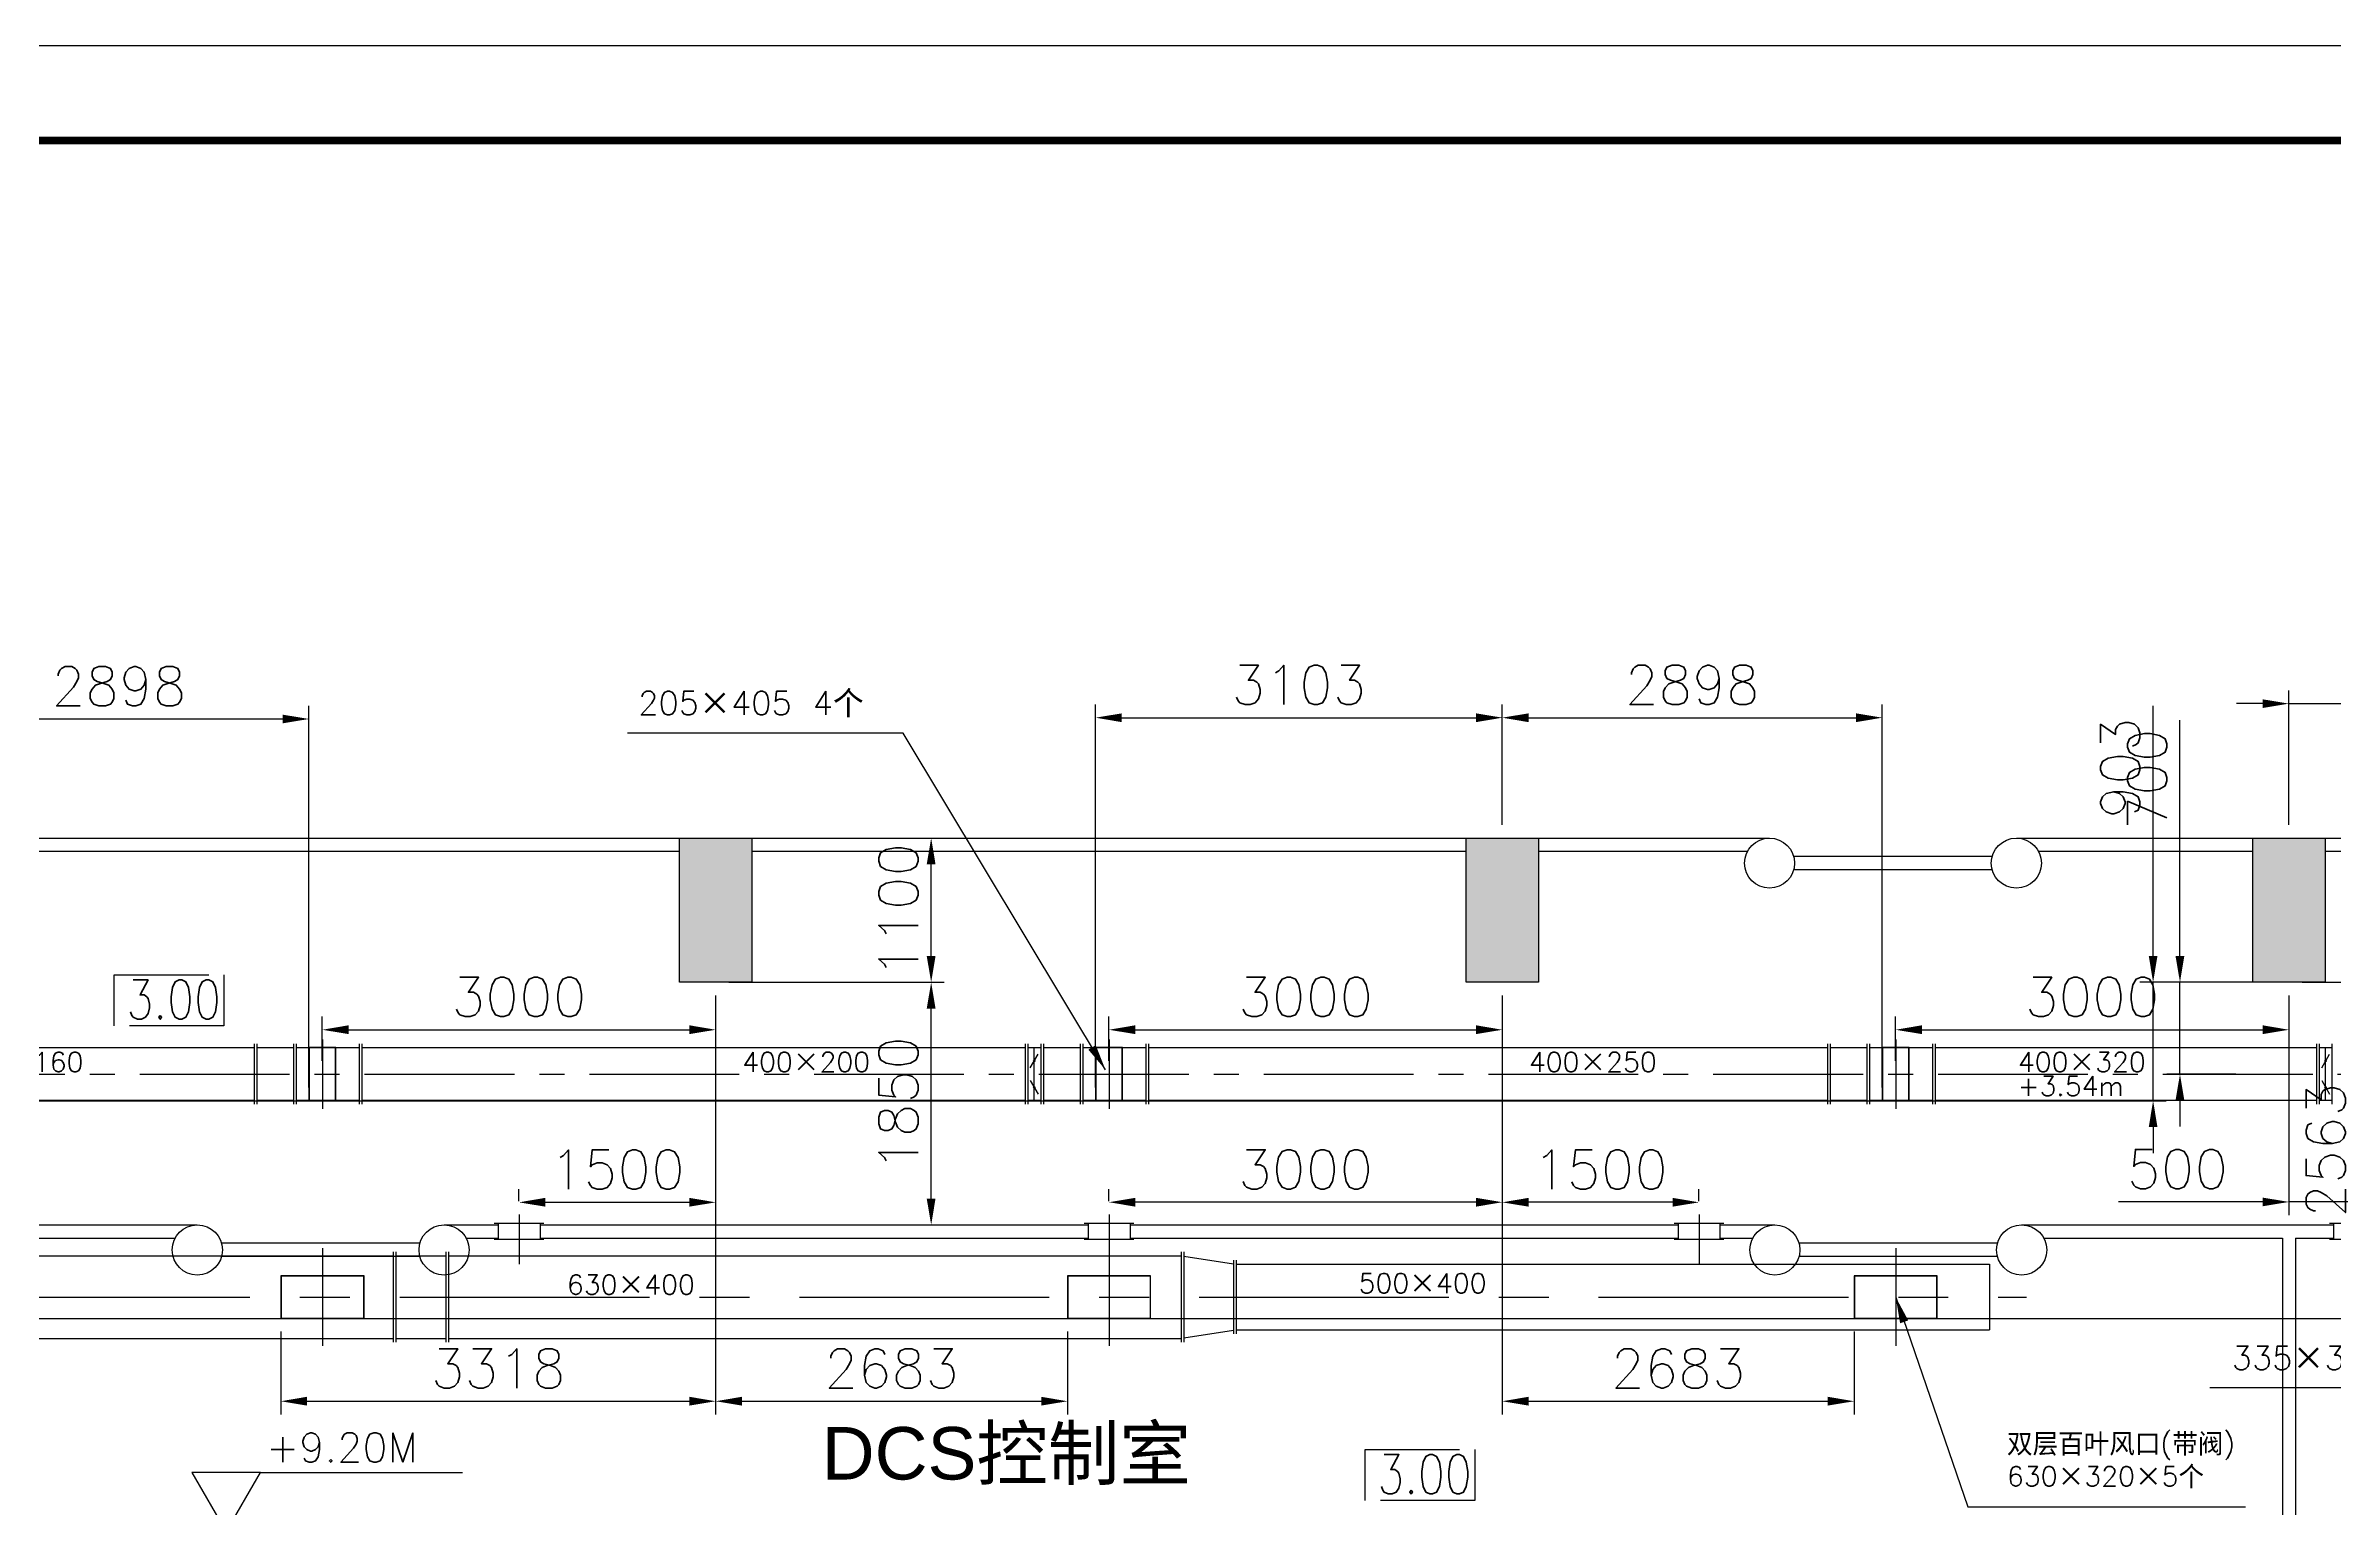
# Model space of a CAD drawing. Extents: x 209403 to 307023, y -44422 to 4539.
# Drawn here: x 226059 to 243513, y -24613 to -13460 of the extents above; entities that cross this region are included whole.
import ezdxf

# ---------------------------------------------------------------- set-up
doc = ezdxf.new("R2010")
doc.units = 0
doc.header["$LTSCALE"] = 60
for name, pattern in [('ACAD_ISO02W100', [15, 12, -3]), ('CENTER', [50.8, 31.75, -6.35, 6.35, -6.35]), ('CENTER2', [28.575, 19.05, -3.175, 3.175, -3.175])]:
    doc.linetypes.add(name, pattern=pattern)
doc.layers.get('0').update_dxf_attribs({"linetype": 'CONTINUOUS'})
doc.layers.get('DEFPOINTS').update_dxf_attribs({"linetype": 'CONTINUOUS'})
for name, color, linetype in [('SMPEN_THICK', 7, 'CONTINUOUS'), ('二层楼面', 7, 'CONTINUOUS'), ('吊顶开孔', 7, 'CONTINUOUS'), ('空调风管', 7, 'CONTINUOUS'), ('边部夹层', 7, 'CONTINUOUS')]:
    doc.layers.add(name, color=color, linetype=linetype)
doc.styles.get("Standard").update_dxf_attribs({"font": 'txt.shx', "height": 300})
doc.styles.add('STYLE4', font='', dxfattribs={"height": 300})
doc.styles.add('WINDOW', font='TXT.shx', dxfattribs={"width": 0.8, "height": 300})
doc.styles.get('STYLE4').set_extended_font_data('SimSun')
doc.dimstyles.get("Standard").update_dxf_attribs({"dimscale": 0, "dimtxt": 2, "dimasz": 200, "dimexe": 100, "dimexo": 100, "dimgap": 100, "dimtad": 1, "dimdec": 0, "dimdsep": 46, "dimtxsty": 'Standard', "dimcen": 0, "dimclrd": 5, "dimclre": 5, "dimclrt": 5, "dimadec": 0, "dimazin": 0, "dimtfac": 1, "dimtdec": 4, "dimtmove": 0, "dimatfit": 0, "dimfxl": 1, "dimtolj": 1, "dimtzin": 0, "dimarcsym": 0})

# ---------------------------------------------------------------- blocks, each defined once
blk = doc.blocks.new('*D5')
at = {"color": 5, "linetype": 'ByBlock', "transparency": 16777216}
for p, q in [((242968, -18477), (242768, -18477)), ((243168, -19402), (243168, -18377)), ((243168, -18477), (244168, -18477)), ((244168, -18958), (244168, -18377)), ((244368, -18477), (245618, -18477))]:
    blk.add_line(p, q, dxfattribs=at)
for points in [[(242968, -18444), (242968, -18510), (243168, -18477)], [(244368, -18444), (244368, -18510), (244168, -18477)]]:
    blk.add_solid(points, dxfattribs=at)
at = {"layer": 'DEFPOINTS', "color": 0, "linetype": 'ByBlock', "transparency": 16777216}
for p in [(244168, -18477), (244168, -19058), (243168, -19502)]:
    blk.add_point(p, dxfattribs=at)
at = {"color": 5, "linetype": 'ByBlock', "transparency": 16777216, "insert": (245093, -18227), "char_height": 300, "attachment_point": 5}
blk.add_mtext('\\A1;1000', dxfattribs=at)
blk = doc.blocks.new('*D7')
at = {"color": 5, "linetype": 'ByBlock', "transparency": 16777216}
for p, q in [((242337, -20402), (242337, -18603)), ((243068, -20602), (242237, -20602)), ((242337, -21302), (242337, -20602)), ((242762, -21302), (242237, -21302)), ((242337, -21502), (242337, -21702))]:
    blk.add_line(p, q, dxfattribs=at)
for points in [[(242303, -20402), (242370, -20402), (242337, -20602)], [(242303, -21502), (242370, -21502), (242337, -21302)]]:
    blk.add_solid(points, dxfattribs=at)
at = {"layer": 'DEFPOINTS', "color": 0, "linetype": 'ByBlock', "transparency": 16777216}
for p in [(242337, -20602), (243168, -20602), (242862, -21302)]:
    blk.add_point(p, dxfattribs=at)
at = {"color": 5, "linetype": 'ByBlock', "transparency": 16777216, "insert": (242087, -19053), "char_height": 300, "attachment_point": 5, "rotation": 90}
blk.add_mtext('\\A1;700', dxfattribs=at)
blk = doc.blocks.new('*D9')
at = {"color": 5, "linetype": 'ByBlock', "transparency": 16777216}
for p, q in [((243268, -20602), (247690, -20602)), ((247590, -20802), (247590, -27402)), ((245983, -27602), (247690, -27602))]:
    blk.add_line(p, q, dxfattribs=at)
for points in [[(247557, -20802), (247623, -20802), (247590, -20602)], [(247557, -27402), (247623, -27402), (247590, -27602)]]:
    blk.add_solid(points, dxfattribs=at)
at = {"layer": 'DEFPOINTS', "color": 0, "linetype": 'ByBlock', "transparency": 16777216}
for p in [(243168, -20602), (245883, -27602), (247590, -27602)]:
    blk.add_point(p, dxfattribs=at)
at = {"color": 5, "linetype": 'ByBlock', "transparency": 16777216, "insert": (247340, -24102), "char_height": 300, "attachment_point": 5, "rotation": 90}
blk.add_mtext('\\A1;7000', dxfattribs=at)
blk = doc.blocks.new('*D14')
at = {"color": 5, "linetype": 'ByBlock', "transparency": 16777216}
for p, q in [((243168, -20702), (243168, -22377)), ((242968, -22277), (241868, -22277)), ((243668, -22277), (243168, -22277)), ((243668, -22272), (243668, -22177)), ((243868, -22277), (244068, -22277))]:
    blk.add_line(p, q, dxfattribs=at)
for points in [[(242968, -22244), (242968, -22310), (243168, -22277)], [(243868, -22244), (243868, -22310), (243668, -22277)]]:
    blk.add_solid(points, dxfattribs=at)
at = {"layer": 'DEFPOINTS', "color": 0, "linetype": 'ByBlock', "transparency": 16777216}
for p in [(243168, -20602), (243168, -22277), (243668, -22372)]:
    blk.add_point(p, dxfattribs=at)
at = {"color": 5, "linetype": 'ByBlock', "transparency": 16777216, "insert": (242318, -22027), "char_height": 300, "attachment_point": 5}
blk.add_mtext('\\A1;500', dxfattribs=at)
blk = doc.blocks.new('*D15')
at = {"color": 5, "linetype": 'ByBlock', "transparency": 16777216}
for p, q in [((237168, -20702), (237168, -22379)), ((234168, -22272), (234168, -22179)), ((236968, -22279), (234368, -22279))]:
    blk.add_line(p, q, dxfattribs=at)
for points in [[(234368, -22246), (234368, -22313), (234168, -22279)], [(236968, -22246), (236968, -22313), (237168, -22279)]]:
    blk.add_solid(points, dxfattribs=at)
at = {"layer": 'DEFPOINTS', "color": 0, "linetype": 'ByBlock', "transparency": 16777216}
for p in [(237168, -20602), (234168, -22279), (234168, -22372)]:
    blk.add_point(p, dxfattribs=at)
at = {"color": 5, "linetype": 'ByBlock', "transparency": 16777216, "insert": (235668, -22029), "char_height": 300, "attachment_point": 5}
blk.add_mtext('\\A1;3000', dxfattribs=at)
blk = doc.blocks.new('*D16')
at = {"color": 5, "linetype": 'ByBlock', "transparency": 16777216}
for p, q in [((237168, -20702), (237168, -22380)), ((238468, -22280), (237368, -22280)), ((238668, -22272), (238668, -22180))]:
    blk.add_line(p, q, dxfattribs=at)
for points in [[(237368, -22246), (237368, -22313), (237168, -22280)], [(238468, -22246), (238468, -22313), (238668, -22280)]]:
    blk.add_solid(points, dxfattribs=at)
at = {"layer": 'DEFPOINTS', "color": 0, "linetype": 'ByBlock', "transparency": 16777216}
for p in [(237168, -20602), (237168, -22280), (238668, -22372)]:
    blk.add_point(p, dxfattribs=at)
at = {"color": 5, "linetype": 'ByBlock', "transparency": 16777216, "insert": (237918, -22030), "char_height": 300, "attachment_point": 5}
blk.add_mtext('\\A1;1500', dxfattribs=at)
blk = doc.blocks.new('*D17')
at = {"color": 5, "linetype": 'ByBlock', "transparency": 16777216}
for p, q in [((231168, -20702), (231168, -22380)), ((229668, -22272), (229668, -22180)), ((229868, -22280), (230968, -22280))]:
    blk.add_line(p, q, dxfattribs=at)
for points in [[(229868, -22246), (229868, -22313), (229668, -22280)], [(230968, -22246), (230968, -22313), (231168, -22280)]]:
    blk.add_solid(points, dxfattribs=at)
at = {"layer": 'DEFPOINTS', "color": 0, "linetype": 'ByBlock', "transparency": 16777216}
for p in [(231168, -20602), (231168, -22280), (229668, -22372)]:
    blk.add_point(p, dxfattribs=at)
at = {"color": 5, "linetype": 'ByBlock', "transparency": 16777216, "insert": (230418, -22030), "char_height": 300, "attachment_point": 5}
blk.add_mtext('\\A1;1500', dxfattribs=at)
blk = doc.blocks.new('*D30')
at = {"color": 5, "linetype": 'ByBlock', "transparency": 16777216}
for p, q in [((231268, -20602), (232912, -20602)), ((232812, -22252), (232812, -20802)), ((232552, -22452), (232912, -22452))]:
    blk.add_line(p, q, dxfattribs=at)
for points in [[(232778, -20802), (232845, -20802), (232812, -20602)], [(232778, -22252), (232845, -22252), (232812, -22452)]]:
    blk.add_solid(points, dxfattribs=at)
at = {"layer": 'DEFPOINTS', "color": 0, "linetype": 'ByBlock', "transparency": 16777216}
for p in [(231168, -20602), (232812, -20602), (232452, -22452)]:
    blk.add_point(p, dxfattribs=at)
at = {"color": 5, "linetype": 'ByBlock', "transparency": 16777216, "insert": (232562, -21527), "char_height": 300, "attachment_point": 5, "rotation": 90}
blk.add_mtext('\\A1;1850', dxfattribs=at)
blk = doc.blocks.new('*D31')
at = {"layer": 'DEFPOINTS', "color": 0, "transparency": 16777216}
for p in [(231168, -19502), (232812, -19502), (231168, -20602)]:
    blk.add_point(p, dxfattribs=at)
at = {"layer": '空调风管', "color": 5, "transparency": 16777216}
for p, q in [((231268, -19502), (232912, -19502)), ((232812, -20402), (232812, -19702))]:
    blk.add_line(p, q, dxfattribs=at)
for points in [[(232778, -19702), (232845, -19702), (232812, -19502)], [(232778, -20402), (232845, -20402), (232812, -20602)]]:
    blk.add_solid(points, dxfattribs=at)
at = {"layer": '空调风管', "color": 5, "transparency": 16777216, "insert": (232562, -20052), "char_height": 300, "attachment_point": 5, "rotation": 90}
blk.add_mtext('\\A1;1100', dxfattribs=at)
blk = doc.blocks.new('*D35')
at = {"color": 5, "linetype": 'ByBlock', "transparency": 16777216}
for p, q in [((231168, -20702), (231168, -21064)), ((228168, -21202), (228168, -20864)), ((228368, -20964), (230968, -20964))]:
    blk.add_line(p, q, dxfattribs=at)
for points in [[(228368, -20930), (228368, -20997), (228168, -20964)], [(230968, -20930), (230968, -20997), (231168, -20964)]]:
    blk.add_solid(points, dxfattribs=at)
at = {"layer": 'DEFPOINTS', "color": 0, "linetype": 'ByBlock', "transparency": 16777216}
for p in [(231168, -20602), (231168, -20964), (228168, -21302)]:
    blk.add_point(p, dxfattribs=at)
at = {"color": 5, "linetype": 'ByBlock', "transparency": 16777216, "insert": (229668, -20714), "char_height": 300, "attachment_point": 5}
blk.add_mtext('\\A1;3000', dxfattribs=at)
blk = doc.blocks.new('*D36')
at = {"color": 5, "linetype": 'ByBlock', "transparency": 16777216}
for p, q in [((237168, -20702), (237168, -21064)), ((234168, -21202), (234168, -20864)), ((234368, -20964), (236968, -20964))]:
    blk.add_line(p, q, dxfattribs=at)
for points in [[(234368, -20930), (234368, -20997), (234168, -20964)], [(236968, -20930), (236968, -20997), (237168, -20964)]]:
    blk.add_solid(points, dxfattribs=at)
at = {"layer": 'DEFPOINTS', "color": 0, "linetype": 'ByBlock', "transparency": 16777216}
for p in [(237168, -20602), (237168, -20964), (234168, -21302)]:
    blk.add_point(p, dxfattribs=at)
at = {"color": 5, "linetype": 'ByBlock', "transparency": 16777216, "insert": (235668, -20714), "char_height": 300, "attachment_point": 5}
blk.add_mtext('\\A1;3000', dxfattribs=at)
blk = doc.blocks.new('*D37')
at = {"color": 5, "linetype": 'ByBlock', "transparency": 16777216}
for p, q in [((243168, -20702), (243168, -21064)), ((240168, -21202), (240168, -20864)), ((240368, -20964), (242968, -20964))]:
    blk.add_line(p, q, dxfattribs=at)
for points in [[(240368, -20930), (240368, -20997), (240168, -20964)], [(242968, -20930), (242968, -20997), (243168, -20964)]]:
    blk.add_solid(points, dxfattribs=at)
at = {"layer": 'DEFPOINTS', "color": 0, "linetype": 'ByBlock', "transparency": 16777216}
for p in [(243168, -20602), (243168, -20964), (240168, -21302)]:
    blk.add_point(p, dxfattribs=at)
at = {"color": 5, "linetype": 'ByBlock', "transparency": 16777216, "insert": (241668, -20714), "char_height": 300, "attachment_point": 5}
blk.add_mtext('\\A1;3000', dxfattribs=at)
blk = doc.blocks.new('*D60')
at = {"color": 5, "linetype": 'ByBlock', "transparency": 16777216}
for p, q in [((242132, -20402), (242132, -18494)), ((243068, -20602), (242032, -20602)), ((242132, -21505), (242132, -20602)), ((222166, -21505), (242232, -21505)), ((242132, -21705), (242132, -21905))]:
    blk.add_line(p, q, dxfattribs=at)
for points in [[(242099, -20402), (242165, -20402), (242132, -20602)], [(242099, -21705), (242165, -21705), (242132, -21505)]]:
    blk.add_solid(points, dxfattribs=at)
at = {"layer": 'DEFPOINTS', "color": 0, "linetype": 'ByBlock', "transparency": 16777216}
for p in [(242132, -20602), (243168, -20602), (222066, -21505)]:
    blk.add_point(p, dxfattribs=at)
at = {"color": 5, "linetype": 'ByBlock', "transparency": 16777216, "insert": (241882, -18969), "char_height": 300, "attachment_point": 5, "rotation": 90}
blk.add_mtext('\\A1;903', dxfattribs=at)
blk = doc.blocks.new('*D61')
at = {"color": 5, "linetype": 'ByBlock', "transparency": 16777216}
for p, q in [((234066, -21405), (234066, -18484)), ((237168, -19402), (237168, -18484)), ((234266, -18584), (236968, -18584))]:
    blk.add_line(p, q, dxfattribs=at)
for points in [[(234266, -18551), (234266, -18618), (234066, -18584)], [(236968, -18551), (236968, -18618), (237168, -18584)]]:
    blk.add_solid(points, dxfattribs=at)
at = {"layer": 'DEFPOINTS', "color": 0, "linetype": 'ByBlock', "transparency": 16777216}
for p in [(237168, -18584), (237168, -19502), (234066, -21505)]:
    blk.add_point(p, dxfattribs=at)
at = {"color": 5, "linetype": 'ByBlock', "transparency": 16777216, "insert": (235617, -18334), "char_height": 300, "attachment_point": 5}
blk.add_mtext('\\A1;3103', dxfattribs=at)
blk = doc.blocks.new('*D62')
at = {"layer": 'DEFPOINTS', "color": 0, "transparency": 16777216}
for p in [(240066, -18584), (237168, -19502), (240066, -21505)]:
    blk.add_point(p, dxfattribs=at)
at = {"layer": '吊顶开孔', "color": 5, "transparency": 16777216}
for p, q in [((240066, -21405), (240066, -18484)), ((237368, -18584), (239866, -18584))]:
    blk.add_line(p, q, dxfattribs=at)
for points in [[(237368, -18551), (237368, -18618), (237168, -18584)], [(239866, -18551), (239866, -18618), (240066, -18584)]]:
    blk.add_solid(points, dxfattribs=at)
at = {"layer": '吊顶开孔', "color": 5, "transparency": 16777216, "insert": (238617, -18334), "char_height": 300, "attachment_point": 5}
blk.add_mtext('\\A1;2898', dxfattribs=at)
blk = doc.blocks.new('*D64')
at = {"layer": 'DEFPOINTS', "color": 0, "transparency": 16777216}
for p in [(228066, -18594), (225168, -19502), (228066, -21505)]:
    blk.add_point(p, dxfattribs=at)
at = {"layer": '吊顶开孔', "color": 5, "transparency": 16777216}
for p, q in [((228066, -21405), (228066, -18494)), ((225368, -18594), (227866, -18594))]:
    blk.add_line(p, q, dxfattribs=at)
for points in [[(225368, -18561), (225368, -18627), (225168, -18594)], [(227866, -18561), (227866, -18627), (228066, -18594)]]:
    blk.add_solid(points, dxfattribs=at)
at = {"layer": '吊顶开孔', "color": 5, "transparency": 16777216, "insert": (226617, -18344), "char_height": 300, "attachment_point": 5}
blk.add_mtext('\\A1;2898', dxfattribs=at)
blk = doc.blocks.new('*D66')
at = {"color": 5, "linetype": 'ByBlock', "transparency": 16777216}
for p, q in [((231168, -20702), (231168, -23897)), ((227851, -23265), (227851, -23897)), ((228051, -23797), (230968, -23797))]:
    blk.add_line(p, q, dxfattribs=at)
for points in [[(228051, -23763), (228051, -23830), (227851, -23797)], [(230968, -23763), (230968, -23830), (231168, -23797)]]:
    blk.add_solid(points, dxfattribs=at)
at = {"layer": 'DEFPOINTS', "color": 0, "linetype": 'ByBlock', "transparency": 16777216}
for p in [(231168, -20602), (227851, -23165), (231168, -23797)]:
    blk.add_point(p, dxfattribs=at)
at = {"color": 5, "linetype": 'ByBlock', "transparency": 16777216, "insert": (229510, -23547), "char_height": 300, "attachment_point": 5}
blk.add_mtext('\\A1;3318', dxfattribs=at)
blk = doc.blocks.new('*D67')
at = {"layer": 'DEFPOINTS', "color": 0, "transparency": 16777216}
for p in [(231168, -20602), (233851, -23165), (233851, -23797)]:
    blk.add_point(p, dxfattribs=at)
at = {"layer": '吊顶开孔', "color": 5, "transparency": 16777216}
for p, q in [((233851, -23265), (233851, -23897)), ((231368, -23797), (233651, -23797))]:
    blk.add_line(p, q, dxfattribs=at)
for points in [[(231368, -23763), (231368, -23830), (231168, -23797)], [(233651, -23763), (233651, -23830), (233851, -23797)]]:
    blk.add_solid(points, dxfattribs=at)
at = {"layer": '吊顶开孔', "color": 5, "transparency": 16777216, "insert": (232510, -23547), "char_height": 300, "attachment_point": 5}
blk.add_mtext('\\A1;2683', dxfattribs=at)
blk = doc.blocks.new('*D68')
at = {"color": 5, "linetype": 'ByBlock', "transparency": 16777216}
for p, q in [((237168, -20702), (237168, -23897)), ((239851, -23265), (239851, -23897)), ((237368, -23797), (239651, -23797))]:
    blk.add_line(p, q, dxfattribs=at)
for points in [[(237368, -23763), (237368, -23830), (237168, -23797)], [(239651, -23763), (239651, -23830), (239851, -23797)]]:
    blk.add_solid(points, dxfattribs=at)
at = {"layer": 'DEFPOINTS', "color": 0, "linetype": 'ByBlock', "transparency": 16777216}
for p in [(237168, -20602), (239851, -23165), (239851, -23797)]:
    blk.add_point(p, dxfattribs=at)
at = {"color": 5, "linetype": 'ByBlock', "transparency": 16777216, "insert": (238510, -23547), "char_height": 300, "attachment_point": 5}
blk.add_mtext('\\A1;2683', dxfattribs=at)
blk = doc.blocks.new('*D83')
at = {"color": 5, "linetype": 'ByBlock', "transparency": 16777216}
for p, q in [((243268, -20602), (243799, -20602)), ((243699, -22965), (243699, -20802)), ((215951, -23165), (243799, -23165))]:
    blk.add_line(p, q, dxfattribs=at)
for points in [[(243666, -20802), (243733, -20802), (243699, -20602)], [(243666, -22965), (243733, -22965), (243699, -23165)]]:
    blk.add_solid(points, dxfattribs=at)
at = {"layer": 'DEFPOINTS', "color": 0, "linetype": 'ByBlock', "transparency": 16777216}
for p in [(243168, -20602), (243699, -20602), (215851, -23165)]:
    blk.add_point(p, dxfattribs=at)
at = {"color": 5, "linetype": 'ByBlock', "transparency": 16777216, "insert": (243449, -21883), "char_height": 300, "attachment_point": 5, "rotation": 90}
blk.add_mtext('\\A1;2563', dxfattribs=at)

msp = doc.modelspace()

# ---------------------------------------------------------------- hatches: boundary and pattern name
at = {"layer": '二层楼面'}
for points in [[(231443.5, -20602.2), (230893.5, -20602.2), (230893.5, -19502.2), (231443.5, -19502.2)], [(237443.5, -20602.2), (236893.5, -20602.2), (236893.5, -19502.2), (237443.5, -19502.2)], [(243443.5, -20602.2), (242893.5, -20602.2), (242893.5, -19502.2), (243443.5, -19502.2)]]:
    msp.add_hatch(color=147, dxfattribs=at).paths.add_polyline_path(points)
at = {"layer": '空调风管'}
h = msp.add_hatch(color=3, dxfattribs=at)
edge = h.paths.add_edge_path()
edge.add_arc((233597.9, -21201.2), 5.08, 0, 360)
h = msp.add_hatch(color=3, dxfattribs=at)
edge = h.paths.add_edge_path()
edge.add_arc((243447.9, -21201.2), 5.08, 0, 360)
h = msp.add_hatch(color=3, dxfattribs=at)
edge = h.paths.add_edge_path()
edge.add_arc((233597.9, -21403.2), 5.08, 0, 360)
h = msp.add_hatch(color=3, dxfattribs=at)
edge = h.paths.add_edge_path()
edge.add_arc((243447.9, -21403.2), 5.08, 0, 360)

# ---------------------------------------------------------------- linework, layer by layer
at = {"color": 4}
for p, q in [((252973.4, -13460), (209420.6, -13460)), ((252560.6, -14182.4), (212000.8, -14182.4))]:
    msp.add_line(p, q, dxfattribs=at)
at = {"layer": 'SMPEN_THICK', "color": 4, "const_width": 56.8}
msp.add_lwpolyline([(252560.6, -14182.4), (252560.6, -43802.5), (212000.8, -43802.5), (212000.8, -14182.4), (252560.6, -14182.4)], dxfattribs=at)
at = {"layer": '二层楼面'}
for p, q in [((223067.8, -19502.2), (239206.7, -19502.2)), ((228050.1, -19502.2), (228053.3, -19502.2)), ((241088.8, -19502.2), (248893.5, -19502.2)), ((225443.5, -19602.2), (230893.5, -19602.2)), ((231443.5, -19602.2), (236893.5, -19602.2)), ((237443.5, -19602.2), (239038.8, -19602.2)), ((240904.7, -19642.1), (239390.8, -19642.1)), ((241256.7, -19602.2), (242893.5, -19602.2)), ((243443.5, -19602.2), (248893.5, -19602.2)), ((240904.7, -19744.3), (239390.8, -19744.3)), ((223828.5, -22452.2), (227214.4, -22452.2)), ((229096.4, -22452.2), (229508.5, -22452.2)), ((229828.5, -22452.2), (234008.5, -22452.2)), ((234328.5, -22452.2), (238508.5, -22452.2)), ((238828.5, -22452.2), (239247.1, -22452.2)), ((241129.2, -22452.2), (243508.5, -22452.2)), ((225218.5, -22552.2), (227046.4, -22552.2)), ((228912.3, -22592.1), (227398.4, -22592.1)), ((229264.3, -22552.2), (229508.5, -22552.2)), ((229828.5, -22552.2), (234008.5, -22552.2)), ((234328.5, -22552.2), (238508.5, -22552.2)), ((238828.5, -22552.2), (239079.2, -22552.2)), ((240945.1, -22592.1), (239431.2, -22592.1)), ((241297.1, -22552.2), (243118.5, -22552.2)), ((243118.5, -22552.2), (243118.5, -32002.2)), ((243218.5, -22552.2), (243218.5, -32002.2)), ((243218.5, -22552.2), (243508.5, -22552.2)), ((228912.3, -22694.3), (227398.4, -22694.3)), ((240945.1, -22694.3), (239431.2, -22694.3))]:
    msp.add_line(p, q, dxfattribs=at)
for points in [[(230893.5, -19502.2), (231443.5, -19502.2), (231443.5, -20602.2), (230893.5, -20602.2)], [(230893.5, -19502.2), (231443.5, -19502.2), (231443.5, -20602.2), (230893.5, -20602.2)], [(236893.5, -19502.2), (237443.5, -19502.2), (237443.5, -20602.2), (236893.5, -20602.2)], [(236893.5, -19502.2), (237443.5, -19502.2), (237443.5, -20602.2), (236893.5, -20602.2)], [(242893.5, -19502.2), (243443.5, -19502.2), (243443.5, -20602.2), (242893.5, -20602.2)], [(242893.5, -19502.2), (243443.5, -19502.2), (243443.5, -20602.2), (242893.5, -20602.2)]]:
    msp.add_lwpolyline(points, close=True, dxfattribs=at)
for centre in [(239206.7, -19693.2), (241088.8, -19693.2), (227214.4, -22643.2), (229096.4, -22643.2), (239247.1, -22643.2), (241129.2, -22643.2)]:
    msp.add_circle(centre, 191, dxfattribs=at)
at = {"layer": '吊顶开孔', "color": 1}
for points in [[(228066, -21504.7), (228271, -21504.7), (228271, -21099.7), (228066, -21099.7)], [(234066, -21504.7), (234271, -21504.7), (234271, -21099.7), (234066, -21099.7)], [(240066, -21504.7), (240271, -21504.7), (240271, -21099.7), (240066, -21099.7)], [(227851, -23164.7), (228486, -23164.7), (228486, -22839.7), (227851, -22839.7)], [(233851, -23164.7), (234486, -23164.7), (234486, -22839.7), (233851, -22839.7)], [(239851, -23164.7), (240486, -23164.7), (240486, -22839.7), (239851, -22839.7)]]:
    msp.add_lwpolyline(points, close=True, dxfattribs=at)
at = {"layer": '空调风管', "color": 3}
for p, q in [((227648.5, -21102.2), (222468.5, -21102.2)), ((227648.5, -21072.2), (227648.5, -21532.2)), ((227668.5, -21072.2), (227668.5, -21532.2)), ((227948.5, -21102.2), (227668.5, -21102.2)), ((227948.5, -21072.2), (227948.5, -21532.2)), ((227968.5, -21072.2), (227968.5, -21532.2)), ((228448.5, -21102.2), (227968.5, -21102.2)), ((228448.5, -21072.2), (228448.5, -21532.2)), ((228468.5, -21072.2), (228468.5, -21532.2)), ((233528.5, -21102.2), (228468.5, -21102.2)), ((233528.5, -21072.2), (233528.5, -21532.2)), ((233548.5, -21072.2), (233548.5, -21532.2)), ((233648.5, -21102.2), (233548.5, -21102.2)), ((233597.9, -21502.2), (233597.9, -21102.2)), ((233648.5, -21072.2), (233648.5, -21532.2)), ((233668.5, -21072.2), (233668.5, -21532.2)), ((233948.5, -21102.2), (233668.5, -21102.2)), ((233948.5, -21072.2), (233948.5, -21532.2)), ((233968.5, -21072.2), (233968.5, -21532.2)), ((234448.5, -21102.2), (233968.5, -21102.2)), ((234448.5, -21072.2), (234448.5, -21532.2)), ((234468.5, -21072.2), (234468.5, -21532.2)), ((239648.5, -21102.2), (234468.5, -21102.2)), ((239648.5, -21072.2), (239648.5, -21532.2)), ((239668.5, -21072.2), (239668.5, -21532.2)), ((239948.5, -21102.2), (239668.5, -21102.2)), ((239948.5, -21072.2), (239948.5, -21532.2)), ((239968.5, -21072.2), (239968.5, -21532.2)), ((240448.5, -21102.2), (239968.5, -21102.2)), ((240448.5, -21072.2), (240448.5, -21532.2)), ((240468.5, -21072.2), (240468.5, -21532.2)), ((243378.5, -21102.2), (240468.5, -21102.2)), ((243378.5, -21072.2), (243378.5, -21532.2)), ((243398.5, -21072.2), (243398.5, -21532.2)), ((243498.5, -21102.2), (243398.5, -21102.2)), ((243447.9, -21502.2), (243447.9, -21102.2)), ((243498.5, -21532.2), (243498.5, -21072.2)), ((233567.9, -21253.1), (233627.9, -21149.2)), ((243417.9, -21253.1), (243477.9, -21149.2)), ((233567.9, -21351.2), (233627.9, -21455.2)), ((243417.9, -21351.2), (243477.9, -21455.2)), ((227648.5, -21502.2), (222468.5, -21502.2)), ((227948.5, -21502.2), (227668.5, -21502.2)), ((228448.5, -21502.2), (227968.5, -21502.2)), ((233528.5, -21502.2), (228468.5, -21502.2)), ((233648.5, -21502.2), (233548.5, -21502.2)), ((233948.5, -21502.2), (233668.5, -21502.2)), ((234448.5, -21502.2), (233968.5, -21502.2)), ((239648.5, -21502.2), (234468.5, -21502.2)), ((239948.5, -21502.2), (239668.5, -21502.2)), ((240448.5, -21502.2), (239968.5, -21502.2)), ((243378.5, -21502.2), (240468.5, -21502.2)), ((243498.5, -21502.2), (243398.5, -21502.2)), ((223243.2, -22687.2), (228709.6, -22687.2)), ((228709.6, -22657.2), (228709.6, -23347.2)), ((228729.6, -22657.2), (228729.6, -23347.2)), ((228729.6, -22687.2), (229109.6, -22687.2)), ((229109.6, -22657.2), (229109.6, -23347.2)), ((229129.6, -22657.2), (229129.6, -23347.2)), ((229129.6, -22687.2), (234718.1, -22687.2)), ((234718.1, -22657.2), (234718.1, -23347.2)), ((234738.1, -22657.2), (234738.1, -23347.2)), ((234738.1, -22690.3), (235118.1, -22749.1)), ((235118.1, -22722.2), (235118.1, -23282.2)), ((235138.1, -22722.2), (235138.1, -23282.2)), ((235138.1, -22752.2), (240883.5, -22752.2)), ((240883.5, -22752.2), (240883.5, -23252.2)), ((223243.2, -23317.2), (228709.6, -23317.2)), ((228729.6, -23317.2), (229109.6, -23317.2)), ((229129.6, -23317.2), (234718.1, -23317.2)), ((234738.1, -23314.1), (235118.1, -23255.3)), ((235138.1, -23252.2), (240883.5, -23252.2))]:
    msp.add_line(p, q, dxfattribs=at)
at = {"layer": '空调风管', "color": 3, "linetype": 'CENTER'}
for p, q in [((228168.5, -21038.1), (228168.5, -21566.3)), ((234168.5, -21038.1), (234168.5, -21566.3)), ((240168.5, -21038.1), (240168.5, -21566.3)), ((229668.5, -22372.2), (229668.5, -22752.2)), ((234168.5, -22372.2), (234168.5, -22752.2)), ((238668.5, -22372.2), (238668.5, -22752.2)), ((228168.5, -22630.1), (228168.5, -23374.3)), ((234168.5, -22630.1), (234168.5, -23374.3)), ((240168.5, -22630.1), (240168.5, -23374.3)), ((213518.9, -23002.2), (241166.2, -23002.2))]:
    msp.add_line(p, q, dxfattribs=at)
at = {"layer": '空调风管', "color": 3, "linetype": 'CENTER2'}
msp.add_line((221632.1, -21302.2), (244343.8, -21302.2), dxfattribs=at)
at = {"layer": '空调风管', "color": 3, "linetype": 'ACAD_ISO02W100'}
for p, q in [((229858.5, -22442.2), (229478.5, -22442.2)), ((229508.5, -22442.2), (229508.5, -22562.2)), ((229828.5, -22442.2), (229828.5, -22562.2)), ((234358.5, -22442.2), (233978.5, -22442.2)), ((234008.5, -22442.2), (234008.5, -22562.2)), ((234328.5, -22442.2), (234328.5, -22562.2)), ((238858.5, -22442.2), (238478.5, -22442.2)), ((238508.5, -22442.2), (238508.5, -22562.2)), ((238828.5, -22442.2), (238828.5, -22562.2)), ((243858.5, -22442.2), (243478.5, -22442.2)), ((243508.5, -22442.2), (243508.5, -22562.2)), ((229858.5, -22562.2), (229478.5, -22562.2)), ((234358.5, -22562.2), (233978.5, -22562.2)), ((238858.5, -22562.2), (238478.5, -22562.2)), ((243858.5, -22562.2), (243478.5, -22562.2))]:
    msp.add_line(p, q, dxfattribs=at)
for points in [[(228068.5, -21502.2), (228268.5, -21502.2), (228268.5, -21102.2), (228068.5, -21102.2)], [(234068.5, -21502.2), (234268.5, -21502.2), (234268.5, -21102.2), (234068.5, -21102.2)], [(240068.5, -21502.2), (240268.5, -21502.2), (240268.5, -21102.2), (240068.5, -21102.2)], [(227853.5, -23162.2), (228483.5, -23162.2), (228483.5, -22842.2), (227853.5, -22842.2)], [(233853.5, -23162.2), (234483.5, -23162.2), (234483.5, -22842.2), (233853.5, -22842.2)], [(239853.5, -23162.2), (240483.5, -23162.2), (240483.5, -22842.2), (239853.5, -22842.2)]]:
    msp.add_lwpolyline(points, close=True, dxfattribs=at)
at = {"layer": '空调风管', "color": 3}
for centre in [(233597.9, -21201.2), (243447.9, -21201.2), (233597.9, -21403.2), (243447.9, -21403.2)]:
    msp.add_circle(centre, 5.08, dxfattribs=at)
at = {"layer": '边部夹层'}
msp.add_line((227695.8, -24339.7), (229236.8, -24339.7), dxfattribs=at)
at = {"layer": '边部夹层', "linetype": 'ACAD_ISO02W100'}
for points in [[(227418, -20933.7), (226581.5, -20933.7), (226581.5, -20546.1), (227418, -20546.1)], [(236958, -24553.7), (236121.5, -24553.7), (236121.5, -24166.1), (236958, -24166.1)]]:
    msp.add_lwpolyline(points, close=True, dxfattribs=at)
at = {"layer": '边部夹层'}
msp.add_lwpolyline([(227433.7, -24793.7), (227695.8, -24339.7), (227171.5, -24339.7)], close=True, dxfattribs=at)

# ---------------------------------------------------------------- texts
at = {"layer": '二层楼面', "insert": (231977.3, -23993.8), "char_height": 400, "width": 12291.7, "attachment_point": 1, "style": 'STYLE4'}
msp.add_mtext('{\\fArial|b0|i0|c0|p32;DCS}控制室', dxfattribs=at)
at = {"layer": '吊顶开孔', "color": 5, "char_height": 180, "attachment_point": 6}
for s, insert in [('\\A1;205\\fTxt|b0|i0|c134|p2;×\\Ftxt.shx;405 4\\fTxt|b0|i0|c134|p2;个', (232297.1, -18482.4)), ('\\A1;335\\fTxt|b0|i0|c134|p2;×\\Ftxt.shx;335 24\\fTxt|b0|i0|c134|p2;个', (244605.4, -23476.6))]:
    msp.add_mtext(s, dxfattribs=dict(at, insert=insert))
at = {"layer": '空调风管', "color": 3, "char_height": 150, "attachment_point": 1, "style": 'STYLE4'}
for s, insert, width in [('\\Ftxt.shx;400\\fTxt|b0|i0|c134|p2;×\\Ftxt.shx;160', (225370.6, -21135.2), 1647.5), ('\\Ftxt.shx;400\\fTxt|b0|i0|c134|p2;×\\Ftxt.shx;200', (231370.6, -21135.2), 1647.5), ('\\Ftxt.shx;400\\fTxt|b0|i0|c134|p2;×\\Ftxt.shx;250', (237370.6, -21135.2), 1647.5), ('\\Ftxt.shx;400\\fTxt|b0|i0|c134|p2;×\\Ftxt.shx;320', (241100.6, -21135.2), 1647.5), ('\\Ftxt.shx;+3.54m', (241099, -21318), 994.5), ('\\Ftxt.shx;630\\fTxt|b0|i0|c134|p2;×\\Ftxt.shx;400', (230033.9, -22833.2), 1647.5), ('\\Ftxt.shx;500\\fTxt|b0|i0|c134|p2;×\\Ftxt.shx;400', (236072.3, -22821.9), 1647.5)]:
    msp.add_mtext(s, dxfattribs=dict(at, insert=insert, width=width))
at = {"layer": '空调风管', "color": 5, "insert": (241017.6, -24252.9), "char_height": 150, "attachment_point": 4}
msp.add_mtext('\\fTxt|b0|i0|c134|p2;\\C3;双层百叶风口\\Ftxt.shx;(\\fTxt|b0|i0|c134|p2;带阀\\Ftxt.shx;)\\P630\\fTxt|b0|i0|c134|p2;×\\Ftxt.shx;320\\fTxt|b0|i0|c134|p2;×\\Ftxt.shx;5\\fTxt|b0|i0|c134|p2;个', dxfattribs=at)
at = {"layer": '边部夹层'}
msp.add_text('+9.20M', height=225, dxfattribs=at).set_placement((227740.4, -24262.5))
at = {"layer": '边部夹层', "linetype": 'ACAD_ISO02W100', "char_height": 300, "width": 1575.99, "attachment_point": 1, "style": 'WINDOW'}
for insert in [(226674.8, -20583.4), (236214.8, -24203.4)]:
    msp.add_mtext('3.00', dxfattribs=dict(at, insert=insert))

# ---------------------------------------------------------------- dimensions: what is measured, and where the dimension line sits
at = {"layer": '吊顶开孔', "color": 1}
for base, p1, p2, override, picture, middle in [((228065.9776833, -18594.0526964), (225168.4776833, -19502.1856131), (228065.9776833, -21504.6856131), {"dimscale": 1, "dimse1": 1, "dimtmove": 1, "dimatfit": 3}, '*D64', (226617.2276833, -18344.0526964)), ((237168.4776833, -18584.3579898), (234065.9776833, -21504.6856131), (237168.4776833, -19502.1856131), {"dimscale": 1}, '*D61', (235617.2276833, -18334.3579898)), ((240065.9776833, -18584.3579898), (237168.4776833, -19502.1856131), (240065.9776833, -21504.6856131), {"dimscale": 1, "dimse1": 1, "dimtmove": 1, "dimatfit": 3}, '*D62', (238617.2276833, -18334.3579898)), ((231168.4776833, -23796.7128905), (227850.9776833, -23164.6856131), (231168.4776833, -20602.1856131), {"dimscale": 1}, '*D66', (229509.7276833, -23546.7128905)), ((233850.9776833, -23796.7128905), (231168.4776833, -20602.1856131), (233850.9776833, -23164.6856131), {"dimscale": 1, "dimse1": 1, "dimtmove": 1, "dimatfit": 3}, '*D67', (232509.7276833, -23546.7128905)), ((239850.9776833, -23796.7128905), (237168.4776833, -20602.1856131), (239850.9776833, -23164.6856131), {"dimscale": 1}, '*D68', (238509.7276833, -23546.7128905))]:
    dim = msp.add_linear_dim(base=base, p1=p1, p2=p2, dimstyle='Standard', override=override, dxfattribs=at)
    dim.commit()
    dim.dimension.update_dxf_attribs({"geometry": picture, "text_midpoint": middle})
dim = msp.add_linear_dim(base=(242131.8722441, -20602.1856131), p1=(222065.9776833, -21504.6856131), p2=(243168.4776833, -20602.1856131), angle=90, dimstyle='Standard', override={"dimscale": 1}, dxfattribs=at)
dim.commit()
dim.dimension.update_dxf_attribs({"geometry": '*D60', "text_midpoint": (242131.8722441, -18968.7995912), "dimtype": 128})
at = {"layer": '吊顶开孔', "color": 3}
dim = msp.add_linear_dim(base=(243699.3183723, -20602.1856131), p1=(215851.124532, -23164.6856131), p2=(243168.4776833, -20602.1856131), angle=90, dimstyle='Standard', override={"dimscale": 1}, dxfattribs=at)
dim.commit()
dim.dimension.update_dxf_attribs({"geometry": '*D83', "text_midpoint": (243449.3183723, -21883.4356131)})
at = {"layer": '空调风管', "color": 3}
for base, p1, p2, picture, middle in [((244168.5, -18476.9), (243168.5, -19502.2), (244168.5, -19058), '*D5', (245093.5, -18226.9)), ((231168.5, -20963.7), (228168.5, -21302.2), (231168.5, -20602.2), '*D35', (229668.5, -20713.7)), ((237168.5, -20963.7), (234168.5, -21302.2), (237168.5, -20602.2), '*D36', (235668.5, -20713.7)), ((243168.5, -20963.7), (240168.5, -21302.2), (243168.5, -20602.2), '*D37', (241668.5, -20713.7)), ((231168.5, -22279.8), (229668.5, -22372.2), (231168.5, -20602.2), '*D17', (230418.5, -22029.8)), ((234168.5, -22279.3), (237168.5, -20602.2), (234168.5, -22372.2), '*D15', (235668.5, -22029.3)), ((237168.5, -22279.7), (238668.5, -22372.2), (237168.5, -20602.2), '*D16', (237918.5, -22029.7)), ((243168.5, -22277), (243668.5, -22372.2), (243168.5, -20602.2), '*D14', (242318.5, -22027))]:
    dim = msp.add_linear_dim(base=base, p1=p1, p2=p2, dimstyle='Standard', override={"dimscale": 1}, dxfattribs=at)
    dim.commit()
    dim.dimension.update_dxf_attribs({"geometry": picture, "text_midpoint": middle})
dim = msp.add_linear_dim(base=(242336.6, -20602.2), p1=(242862, -21302.2), p2=(243168.5, -20602.2), angle=90, dimstyle='Standard', override={"dimscale": 1}, dxfattribs=at)
dim.commit()
dim.dimension.update_dxf_attribs({"geometry": '*D7', "text_midpoint": (242336.6, -19052.8), "dimtype": 128})
for base, p1, p2, override, picture, middle in [((232811.5, -19502.2), (231168.5, -20602.2), (231168.5, -19502.2), {"dimscale": 1, "dimse1": 1, "dimtmove": 1, "dimatfit": 3}, '*D31', (232561.5, -20052.2)), ((232811.5, -20602.2), (232451.5, -22452.2), (231168.5, -20602.2), {"dimscale": 1}, '*D30', (232561.5, -21527.2)), ((247589.9, -27602.2), (243168.5, -20602.2), (245883.1, -27602.2), {"dimscale": 1}, '*D9', (247339.9, -24102.2))]:
    dim = msp.add_linear_dim(base=base, p1=p1, p2=p2, angle=90, dimstyle='Standard', override=override, dxfattribs=at)
    dim.commit()
    dim.dimension.update_dxf_attribs({"geometry": picture, "text_midpoint": middle})

# ---------------------------------------------------------------- leaders
at = {"layer": '吊顶开孔', "color": 5, "annotation_type": 0, "has_hookline": 1, "hookline_direction": 1}
for points, text_width in [([(234142, -21270.1), (232597.1, -18700.9), (232397.1, -18700.9)], 1800.2), ([(245646.6, -24582.8), (244905.4, -23695.1), (244705.4, -23695.1)], 2040.2)]:
    msp.add_leader(points, dimstyle='Standard', override={"dimscale": 1}, dxfattribs=dict(at, text_width=text_width))
at = {"layer": '空调风管', "color": 5, "annotation_type": 0, "has_hookline": 1, "hookline_direction": 0, "text_width": 1818.6}
msp.add_leader([(240168.5, -23002.2), (240717.6, -24602.1), (240917.6, -24602.1)], dimstyle='Standard', override={"dimscale": 1, "dimse1": 1}, dxfattribs=at)

doc.saveas('drawing.dxf')
